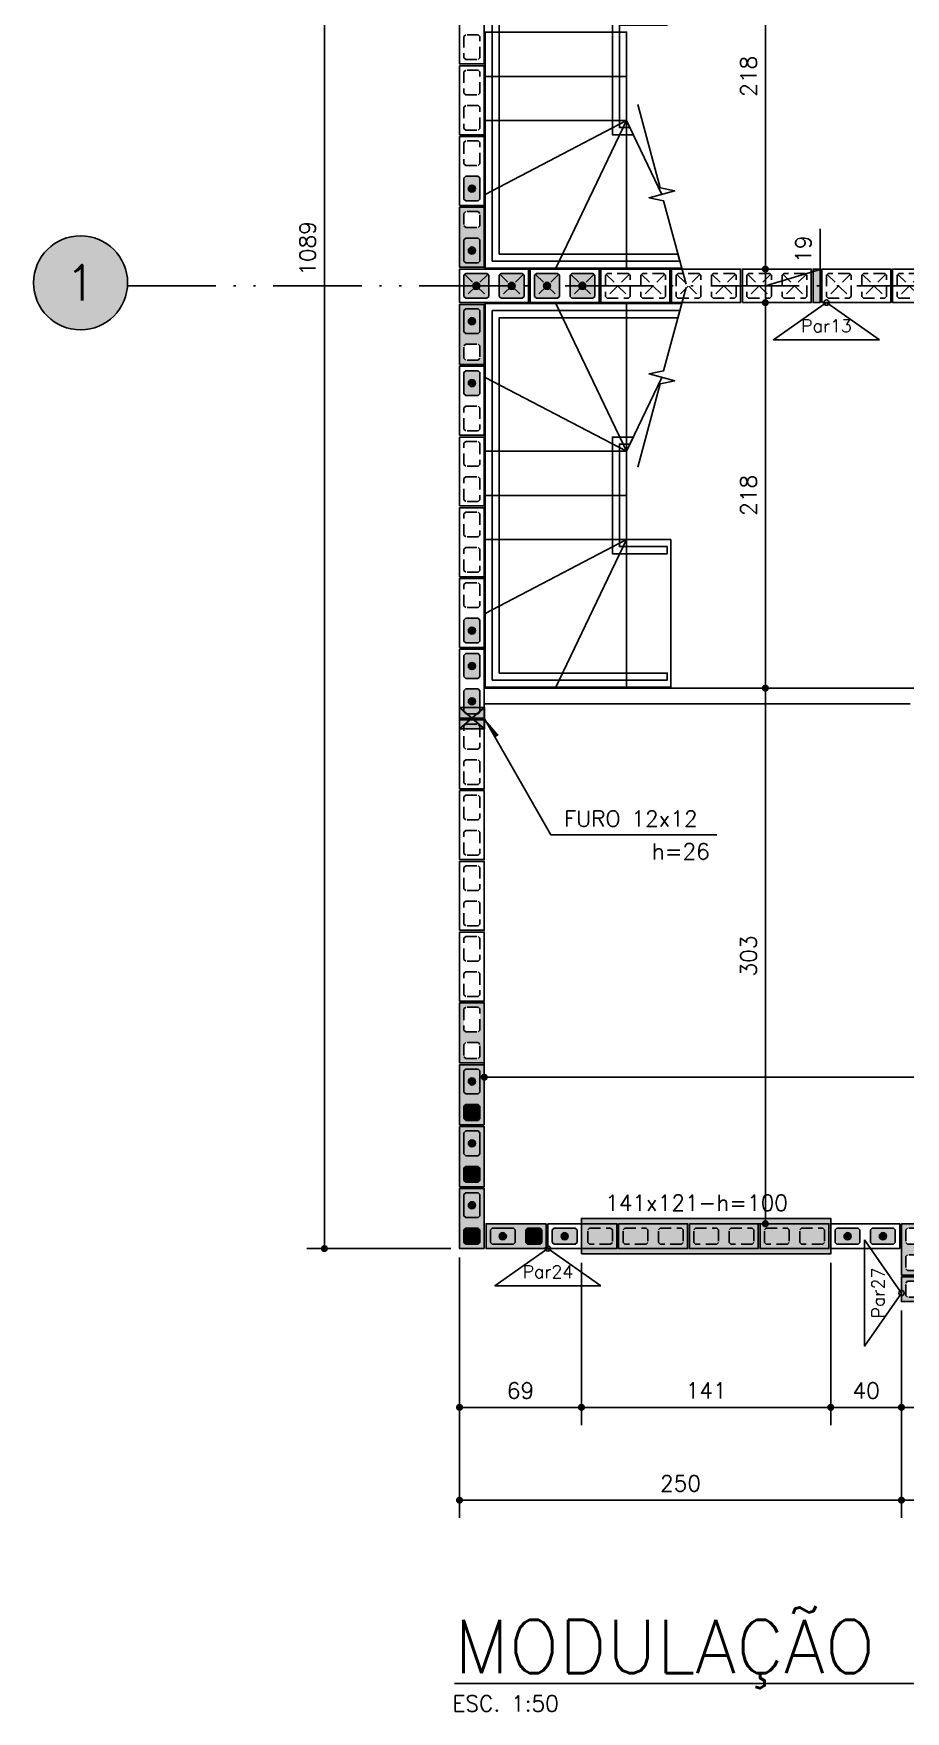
# Model space of a CAD drawing. Extents: x -14651 to 3496, y -4567 to 1191.
# Drawn here: x -41 to 452, y -395 to 554 of the extents above; entities that cross this region are included whole.
import ezdxf
from ezdxf.enums import TextEntityAlignment as Align

# ---------------------------------------------------------------- set-up
doc = ezdxf.new("R2010")
doc.units = 0
doc.header["$LTSCALE"] = 25
doc.linetypes.add('DASHED2', pattern=[0.375, 0.25, -0.125])
doc.linetypes.add('ESTILO_TQS_0004', pattern=[3.3, 2, -0.4, 0.05, -0.4, 0.05, -0.4])
for name, color, linetype in [('203', 1, 'DASHED2'), ('213', 252, 'Continuous'), ('241', 2, 'Continuous'), ('247', 50, 'Continuous'), ('248', 100, 'Continuous'), ('252', 1, 'Continuous'), ('253', 251, 'Continuous'), ('ABERTURAS', 53, 'Continuous'), ('ac-furo', 170, 'Continuous'), ('ALVENARIA NÃO ESTRUTURAL', 242, 'Continuous'), ('Arranque', 14, 'Continuous'), ('COTA', 1, 'Continuous'), ('EIXOS', 1, 'ESTILO_TQS_0004'), ('FERRO', 5, 'Continuous'), ('H2', 252, 'Continuous'), ('H4', 254, 'Continuous'), ('IND-EIXOS', 2, 'Continuous'), ('Linha_fina', 1, 'Continuous'), ('Pena_2', 2, 'Continuous'), ('T1', 2, 'Continuous'), ('T4', 6, 'Continuous'), ('TEXT-EIXOS', 3, 'Continuous'), ('TEXTO', 3, 'Continuous'), ('TJANELA', 2, 'Continuous'), ('VIGA', 3, 'Continuous')]:
    doc.layers.add(name, color=color, linetype=linetype)
doc.styles.add('COTA', font='romans.shx')
doc.styles.get("Standard").update_dxf_attribs({"font": 'romans.shx'})
doc.styles.add('Texto1', font='romans.shx', dxfattribs={"height": 9})
doc.styles.add('Texto4', font='romans.shx', dxfattribs={"height": 30})
doc.dimstyles.new('forma', dxfattribs={"dimscale": 5, "dimtxt": 1.8, "dimasz": 0.8, "dimexe": 2, "dimexo": 1, "dimgap": 1, "dimtad": 1, "dimdec": 1, "dimzin": 9, "dimtxsty": 'COTA', "dimblk1": 'DOT', "dimblk2": 'DOT', "dimsah": 1, "dimcen": 0, "dimdle": 1, "dimclrd": 256, "dimclre": 256, "dimclrt": 2, "dimadec": 0, "dimazin": 0, "dimtfac": 1, "dimtdec": 0, "dimtmove": 0, "dimatfit": 3, "dimfxl": 1, "dimtolj": 1, "dimtzin": 0, "dimarcsym": 0})

# ---------------------------------------------------------------- blocks, each defined once
blk = doc.blocks.new('P4015', base_point=(5842102.11612, -8124149.02973))
blk.add_lwpolyline([(5842082.61612, -8124156.02973), (5842121.61612, -8124156.02973), (5842121.61612, -8124142.02973), (5842082.61612, -8124142.02973), (5842082.61612, -8124156.02973)])
at = {"color": 1, "linetype": 'DASHED2'}
for points in [[(5842085.11612, -8124152.52973), (5842086.11612, -8124153.52973), (5842098.11612, -8124153.52973), (5842099.11612, -8124152.52973), (5842099.11612, -8124145.52973), (5842098.11612, -8124144.52973), (5842086.11612, -8124144.52973), (5842085.11612, -8124145.52973), (5842085.11612, -8124152.52973)], [(5842105.11612, -8124152.52973), (5842106.11612, -8124153.52973), (5842118.11612, -8124153.52973), (5842119.11612, -8124152.52973), (5842119.11612, -8124145.52973), (5842118.11612, -8124144.52973), (5842106.11612, -8124144.52973), (5842105.11612, -8124145.52973), (5842105.11612, -8124152.52973)]]:
    blk.add_lwpolyline(points, dxfattribs=at)
blk = doc.blocks.new('P4020')
blk.add_lwpolyline([(-19.5, -9.5), (19.5, -9.5), (19.5, 9.5), (-19.5, 9.5), (-19.5, -9.5)])
at = {"color": 1, "linetype": 'DASHED2'}
for points in [[(-17, -6), (-16, -7), (-4, -7), (-3, -6), (-3, 6), (-4, 7), (-16, 7), (-17, 6), (-17, -6)], [(3, -6), (4, -7), (16, -7), (17, -6), (17, 6), (16, 7), (4, 7), (3, 6), (3, -6)]]:
    blk.add_lwpolyline(points, dxfattribs=at)
at = {"layer": '203', "color": 253}
for p, q in [((-16.5, 6.5), (-3.5, -6.5)), ((-3.5, 6.5), (-16.5, -6.5)), ((16.5, 6.5), (3.5, -6.5)), ((3.5, 6.5), (16.5, -6.5))]:
    blk.add_line(p, q, dxfattribs=at)
blk = doc.blocks.new('P3515')
at = {"layer": '248'}
h = blk.add_hatch(color=100, dxfattribs=at)
h.paths.add_polyline_path([(17, 7), (-17, 7), (-17, -7), (17, -7)])
h.paths.add_polyline_path([(-5.5, -3.5), (-6.5, -4.5), (-13.5, -4.5), (-14.5, -3.5), (-14.5, 3.5), (-13.5, 4.5), (-6.5, 4.5), (-5.5, 3.5)], flags=16)
h.paths.add_polyline_path([(0.5, 3.5), (1.5, 4.5), (13.5, 4.5), (14.5, 3.5), (14.5, -3.5), (13.5, -4.5), (1.5, -4.5), (0.5, -3.5)], flags=16)
blk.add_lwpolyline([(-17, -7), (17, -7), (17, 7), (-17, 7), (-17, -7)])
at = {"color": 1, "linetype": 'DASHED2'}
for points in [[(-14.5, -3.5), (-13.5, -4.5), (-6.5, -4.5), (-5.5, -3.5), (-5.5, 3.5), (-6.5, 4.5), (-13.5, 4.5), (-14.5, 3.5), (-14.5, -3.5)], [(0.5, -3.5), (1.5, -4.5), (13.5, -4.5), (14.5, -3.5), (14.5, 3.5), (13.5, 4.5), (1.5, 4.5), (0.5, 3.5), (0.5, -3.5)]]:
    blk.add_lwpolyline(points, dxfattribs=at)
blk = doc.blocks.new('P3015')
at = {"layer": '252'}
h = blk.add_hatch(color=21, dxfattribs=at)
h.paths.add_polyline_path([(14.5, -7), (14.5, 7), (-14.5, 7), (-14.5, -7)])
h.paths.add_polyline_path([(3, 3.5), (4, 4.5), (11, 4.5), (12, 3.5), (12, -3.5), (11, -4.5), (4, -4.5), (3, -3.5)], flags=16)
h.paths.add_polyline_path([(-3, -3.5), (-4, -4.5), (-11, -4.5), (-12, -3.5), (-12, 3.5), (-11, 4.5), (-4, 4.5), (-3, 3.5)], flags=16)
blk.add_lwpolyline([(-14.5, -7), (14.5, -7), (14.5, 7), (-14.5, 7), (-14.5, -7)])
at = {"color": 1, "linetype": 'DASHED2'}
for points in [[(-12, -3.5), (-11, -4.5), (-4, -4.5), (-3, -3.5), (-3, 3.5), (-4, 4.5), (-11, 4.5), (-12, 3.5), (-12, -3.5)], [(3, -3.5), (4, -4.5), (11, -4.5), (12, -3.5), (12, 3.5), (11, 4.5), (4, 4.5), (3, 3.5), (3, -3.5)]]:
    blk.add_lwpolyline(points, dxfattribs=at)
blk = doc.blocks.new('P0520')
at = {"layer": '253'}
blk.add_hatch(color=129, dxfattribs=at).paths.add_polyline_path([(2, 9.5), (-2, 9.5), (-2, -9.5), (2, -9.5)])
blk.add_lwpolyline([(2, 9.5), (-2, 9.5), (-2, -9.5), (2, -9.5), (2, 9.5)])
blk = doc.blocks.new('GR-1409')
at = {"layer": '213'}
h = blk.add_hatch(color=256, dxfattribs=at)
h.paths.add_polyline_path([(-6, 4.5), (-7, 3.5), (-7, -3.5), (-6, -4.5), (6, -4.5), (7, -3.5), (7, 3.5), (6, 4.5)])
h.paths.add_polyline_path([(-2, 0, 1), (2, 0, 1)], flags=16)
at = {"layer": 'Arranque'}
blk.add_hatch(color=256, dxfattribs=at).paths.add_polyline_path([(-2, 0, 1), (2, 0, 1)])
at = {"layer": '213'}
blk.add_lwpolyline([(-7, 3.5), (-6, 4.5), (6, 4.5), (7, 3.5), (7, -3.5), (6, -4.5), (-6, -4.5), (-7, -3.5), (-7, 3.5)], dxfattribs=at)
at = {"layer": 'FERRO', "linetype": 'Continuous'}
blk.add_circle((0, 0), 2, dxfattribs=at)
blk = doc.blocks.new('GR-0909')
at = {"layer": '213'}
h = blk.add_hatch(color=256, dxfattribs=at)
h.paths.add_polyline_path([(3.5, -4.5), (4.5, -3.5), (4.500001, 3.5), (3.500001, 4.5), (-3.499999, 4.5), (-4.499999, 3.5), (-4.5, -3.5), (-3.5, -4.5)])
h.paths.add_polyline_path([(-2, 0, -1), (2, 0, -1)], flags=16)
at = {"layer": 'Arranque'}
blk.add_hatch(color=256, dxfattribs=at).paths.add_polyline_path([(2, 0, 1), (-2, 0, 1)])
at = {"layer": '213'}
blk.add_lwpolyline([(3.500001, 4.5), (4.500001, 3.5), (4.5, -3.5), (3.5, -4.5), (-3.5, -4.5), (-4.5, -3.5), (-4.499999, 3.5), (-3.499999, 4.5), (3.500001, 4.5)], dxfattribs=at)
at = {"layer": 'FERRO', "linetype": 'Continuous'}
blk.add_circle((0, 0), 2, dxfattribs=at)
blk = doc.blocks.new('GR-1414')
at = {"layer": '213'}
h = blk.add_hatch(color=256, dxfattribs=at)
h.paths.add_polyline_path([(6, -7), (7, -6), (7, 6), (6, 7), (-6, 7), (-7, 6), (-7, -6), (-6, -7)])
h.paths.add_polyline_path([(2, 0, 1), (-2, 0, 1)], flags=16)
at = {"layer": 'Arranque'}
blk.add_hatch(color=256, dxfattribs=at).paths.add_polyline_path([(2, 0, 1), (-2, 0, 1)])
at = {"layer": '213'}
for p, q in [((-7, 6), (-6, 7)), ((-7, -6), (-7, 6)), ((-6, 7), (6, 7)), ((6, 7), (7, 6)), ((7, 6), (7, -6)), ((-6, -7), (-7, -6)), ((6, -7), (-6, -7)), ((7, -6), (6, -7))]:
    blk.add_line(p, q, dxfattribs=at)
at = {"layer": 'FERRO', "linetype": 'Continuous'}
blk.add_circle((0, 0), 2, dxfattribs=at)
blk = doc.blocks.new('*U92')
blk.add_lwpolyline([(-1.053, 0), (-0.075, 0), (0, -0.15), (0, 0.15), (0.075, 0), (1.053, 0)])
blk = doc.blocks.new('A$C8e916747')
at = {"layer": 'ALVENARIA NÃO ESTRUTURAL'}
for p, q in [((378.31, -1015.15), (378.31, -1006.15)), ((378.31, -1006.15), (628.31, -1006.15)), ((619.31, -1015.15), (378.31, -1015.15))]:
    blk.add_line(p, q, dxfattribs=at)
for points in [[(487.86, -760.65), (386.81, -760.65), (386.81, -559.65), (481.81, -559.65), (481.81, -555.65), (382.81, -555.65), (382.81, -764.65), (488.93, -764.65)], [(460.73, -689.15), (454.81, -689.15), (454.81, -631.15), (481.81, -631.15), (481.81, -627.15), (450.81, -627.15), (450.81, -693.15), (462.65, -693.15)], [(487.86, -796.65), (386.81, -796.65), (386.81, -997.65), (481.81, -997.65), (481.81, -1001.65), (382.81, -1001.65), (382.81, -792.65), (488.93, -792.65)], [(460.73, -868.15), (454.81, -868.15), (454.81, -926.15), (481.81, -926.15), (481.81, -930.15), (450.81, -930.15), (450.81, -864.15), (462.65, -864.15)]]:
    blk.add_lwpolyline(points, close=True, dxfattribs=at)
at = {"layer": 'Pena_2'}
for points in [[(458.81, -660.15), (378.81, -660.15), (378.81, -635.15), (458.81, -635.15)], [(458.81, -685.15), (378.81, -685.15), (378.81, -660.15), (458.81, -660.15)], [(458.81, -685.15), (378.81, -685.15), (378.81, -726.9)], [(458.81, -685.15), (378.81, -726.9), (378.81, -768.65), (418.81, -768.65)], [(458.81, -872.15), (378.81, -830.4), (378.81, -788.65), (418.81, -788.65)], [(458.81, -872.15), (378.81, -872.15), (378.81, -830.4)], [(458.81, -872.15), (378.81, -872.15), (378.81, -897.15), (458.81, -897.15)], [(458.81, -897.15), (378.81, -897.15), (378.81, -922.15), (458.81, -922.15)], [(458.81, -922.15), (378.81, -922.15), (378.81, -963.9)], [(458.81, -922.15), (378.81, -963.9), (378.81, -1005.65), (418.81, -1005.65)], [(458.81, -922.15), (483.81, -922.15), (483.81, -1005.65), (458.81, -1005.65)]]:
    blk.add_lwpolyline(points, close=True, dxfattribs=at)
for points in [[(458.81, -685.15), (458.81, -768.65), (418.81, -768.65), (458.81, -685.15)], [(458.81, -685.15), (458.81, -768.65), (490, -768.65)], [(478.81, -726.9), (458.81, -685.15)], [(458.81, -872.15), (458.81, -788.65), (418.81, -788.65), (458.81, -872.15)], [(458.81, -872.15), (458.81, -788.65), (490, -788.65)], [(478.81, -830.4), (458.81, -872.15)], [(458.81, -922.15), (458.81, -1005.65), (418.81, -1005.65), (458.81, -922.15)]]:
    blk.add_lwpolyline(points, dxfattribs=at)
at = {"layer": 'Pena_2', "yscale": 50}
for p, xscale, zscale, rotation in [((478.81, -726.9), -49.99999999999999, 49.99999999999999, 284.9999999999999), ((478.81, -830.4), 50, 50, 255.0000000000001)]:
    blk.add_blockref('*U92', p, dxfattribs=dict(at, xscale=xscale, zscale=zscale, rotation=rotation))
blk = doc.blocks.new('_Dot')
at = {"color": 0, "linetype": 'ByBlock', "lineweight": -2}
blk.add_line((-0.5, 0), (-1, 0), dxfattribs=at)
at = {"color": 0, "linetype": 'ByBlock', "const_width": 0.5}
blk.add_lwpolyline([(-0.25, 0, 1), (0.25, 0, 1)], format="xyb", close=True, dxfattribs=at)
blk = doc.blocks.new('*D113')
at = {"layer": 'COTA', "lineweight": -2, "transparency": 16777216}
for p, q in [((194.52, 955.4), (113.11, 955.4)), ((123.11, 951.4), (123.11, -129.6)), ((194.52, -133.6), (113.11, -133.6))]:
    blk.add_line(p, q, dxfattribs=at)
at = {"layer": 'Defpoints', "color": 0, "transparency": 16777216}
for p in [(199.52, 955.4), (123.11, -133.6), (199.52, -133.6)]:
    blk.add_point(p, dxfattribs=at)
at = {"layer": 'COTA', "lineweight": -2, "transparency": 16777216, "xscale": 4, "yscale": 4, "zscale": 4}
for p, rotation in [((123.11, 955.4), 90), ((123.11, -133.6), 270)]:
    blk.add_blockref('_Dot', p, dxfattribs=dict(at, rotation=rotation))
at = {"layer": 'COTA', "color": 2, "transparency": 16777216, "insert": (113.61, 432.08), "char_height": 9, "attachment_point": 5, "rotation": 90, "style": 'COTA'}
blk.add_mtext('\\A1;1089 ', dxfattribs=at)
blk = doc.blocks.new('*D114')
at = {"layer": 'COTA', "lineweight": -2, "transparency": 16777216}
for p, q in [((199.52, -138.6), (199.52, -233.42)), ((268.52, -141.6), (268.52, -233.42)), ((203.52, -223.42), (264.52, -223.42))]:
    blk.add_line(p, q, dxfattribs=at)
at = {"layer": 'Defpoints', "color": 0, "transparency": 16777216}
for p in [(199.52, -133.6), (268.52, -136.6), (268.52, -223.42)]:
    blk.add_point(p, dxfattribs=at)
at = {"layer": 'COTA', "lineweight": -2, "transparency": 16777216, "xscale": 4, "yscale": 4, "zscale": 4, "rotation": 180}
blk.add_blockref('_Dot', (199.52, -223.42), dxfattribs=at)
at = {"layer": 'COTA', "lineweight": -2, "transparency": 16777216, "xscale": 4, "yscale": 4, "zscale": 4}
blk.add_blockref('_Dot', (268.52, -223.42), dxfattribs=at)
at = {"layer": 'COTA', "color": 2, "transparency": 16777216, "insert": (234.02, -213.92), "char_height": 9, "attachment_point": 5, "style": 'COTA'}
blk.add_mtext('\\A1;69 ', dxfattribs=at)
blk = doc.blocks.new('*D115')
at = {"layer": 'COTA', "lineweight": -2, "transparency": 16777216}
for p, q in [((268.52, -141.6), (268.52, -233.42)), ((409.52, -141.6), (409.52, -233.42)), ((272.52, -223.42), (405.52, -223.42))]:
    blk.add_line(p, q, dxfattribs=at)
at = {"layer": 'Defpoints', "color": 0, "transparency": 16777216}
for p in [(268.52, -136.6), (409.52, -136.6), (409.52, -223.42)]:
    blk.add_point(p, dxfattribs=at)
at = {"layer": 'COTA', "lineweight": -2, "transparency": 16777216, "xscale": 4, "yscale": 4, "zscale": 4, "rotation": 180}
blk.add_blockref('_Dot', (268.52, -223.42), dxfattribs=at)
at = {"layer": 'COTA', "lineweight": -2, "transparency": 16777216, "xscale": 4, "yscale": 4, "zscale": 4}
blk.add_blockref('_Dot', (409.52, -223.42), dxfattribs=at)
at = {"layer": 'COTA', "color": 2, "transparency": 16777216, "insert": (339.02, -213.92), "char_height": 9, "attachment_point": 5, "style": 'COTA'}
blk.add_mtext('\\A1;141 ', dxfattribs=at)
blk = doc.blocks.new('*D116')
at = {"layer": 'COTA', "lineweight": -2, "transparency": 16777216}
for p, q in [((409.52, -141.6), (409.52, -233.42)), ((449.52, -168.6), (449.52, -233.42)), ((413.52, -223.42), (445.52, -223.42))]:
    blk.add_line(p, q, dxfattribs=at)
at = {"layer": 'Defpoints', "color": 0, "transparency": 16777216}
for p in [(409.52, -136.6), (449.52, -163.6), (449.52, -223.42)]:
    blk.add_point(p, dxfattribs=at)
at = {"layer": 'COTA', "lineweight": -2, "transparency": 16777216, "xscale": 4, "yscale": 4, "zscale": 4, "rotation": 180}
blk.add_blockref('_Dot', (409.52, -223.42), dxfattribs=at)
at = {"layer": 'COTA', "lineweight": -2, "transparency": 16777216, "xscale": 4, "yscale": 4, "zscale": 4}
blk.add_blockref('_Dot', (449.52, -223.42), dxfattribs=at)
at = {"layer": 'COTA', "color": 2, "transparency": 16777216, "insert": (429.52, -213.92), "char_height": 9, "attachment_point": 5, "style": 'COTA'}
blk.add_mtext('\\A1;40 ', dxfattribs=at)
blk = doc.blocks.new('*D129')
at = {"layer": 'COTA', "lineweight": -2, "transparency": 16777216}
for p, q in [((449.52, -168.6), (449.52, -233.42)), ((493.52, -174.1), (493.52, -233.42)), ((453.52, -223.42), (489.52, -223.42))]:
    blk.add_line(p, q, dxfattribs=at)
at = {"layer": 'Defpoints', "color": 0, "transparency": 16777216}
for p in [(449.52, -163.6), (493.52, -169.1), (493.52, -223.42)]:
    blk.add_point(p, dxfattribs=at)
at = {"layer": 'COTA', "lineweight": -2, "transparency": 16777216, "xscale": 4, "yscale": 4, "zscale": 4, "rotation": 180}
blk.add_blockref('_Dot', (449.52, -223.42), dxfattribs=at)
at = {"layer": 'COTA', "lineweight": -2, "transparency": 16777216, "xscale": 4, "yscale": 4, "zscale": 4}
blk.add_blockref('_Dot', (493.52, -223.42), dxfattribs=at)
at = {"layer": 'COTA', "color": 2, "transparency": 16777216, "insert": (471.52, -213.92), "char_height": 9, "attachment_point": 5, "style": 'COTA'}
blk.add_mtext('\\A1;44 ', dxfattribs=at)
blk = doc.blocks.new('*D130')
at = {"layer": 'COTA', "lineweight": -2, "transparency": 16777216}
for p, q in [((199.52, -138.6), (199.52, -285.93)), ((449.52, -168.6), (449.52, -285.93)), ((203.52, -275.93), (445.52, -275.93))]:
    blk.add_line(p, q, dxfattribs=at)
at = {"layer": 'Defpoints', "color": 0, "transparency": 16777216}
for p in [(199.52, -133.6), (449.52, -163.6), (449.52, -275.93)]:
    blk.add_point(p, dxfattribs=at)
at = {"layer": 'COTA', "lineweight": -2, "transparency": 16777216, "xscale": 4, "yscale": 4, "zscale": 4, "rotation": 180}
blk.add_blockref('_Dot', (199.52, -275.93), dxfattribs=at)
at = {"layer": 'COTA', "lineweight": -2, "transparency": 16777216, "xscale": 4, "yscale": 4, "zscale": 4}
blk.add_blockref('_Dot', (449.52, -275.93), dxfattribs=at)
at = {"layer": 'COTA', "color": 2, "transparency": 16777216, "insert": (324.52, -266.43), "char_height": 9, "attachment_point": 5, "style": 'COTA'}
blk.add_mtext('\\A1;250 ', dxfattribs=at)
blk = doc.blocks.new('*D131')
at = {"layer": 'COTA', "lineweight": -2, "transparency": 16777216}
for p, q in [((449.52, -168.6), (449.52, -285.93)), ((2473.52, -168.6), (2473.52, -285.93)), ((453.52, -275.93), (2469.52, -275.93))]:
    blk.add_line(p, q, dxfattribs=at)
at = {"layer": 'Defpoints', "color": 0, "transparency": 16777216}
for p in [(449.52, -163.6), (2473.52, -163.6), (2473.52, -275.93)]:
    blk.add_point(p, dxfattribs=at)
at = {"layer": 'COTA', "lineweight": -2, "transparency": 16777216, "xscale": 4, "yscale": 4, "zscale": 4, "rotation": 180}
blk.add_blockref('_Dot', (449.52, -275.93), dxfattribs=at)
at = {"layer": 'COTA', "lineweight": -2, "transparency": 16777216, "xscale": 4, "yscale": 4, "zscale": 4}
blk.add_blockref('_Dot', (2473.52, -275.93), dxfattribs=at)
at = {"layer": 'COTA', "color": 2, "transparency": 16777216, "insert": (1461.52, -266.43), "char_height": 9, "attachment_point": 5, "style": 'COTA'}
blk.add_mtext('\\A1;2024 ', dxfattribs=at)
blk = doc.blocks.new('furo 12 x12')
at = {"layer": 'H2'}
for points in [[(-1405.39, -3672.05), (-1399.38, -3665.04), (-1411.38, -3665.04)], [(-1411.38, -3679.04), (-1405.39, -3672.05), (-1411.38, -3665.04)], [(-1405.39, -3672.05), (-1411.38, -3679.04), (-1411.38, -3679.08), (-1399.38, -3679.08)], [(-1399.38, -3679.08), (-1399.38, -3665.04), (-1405.39, -3672.05)]]:
    blk.add_hatch(color=256, dxfattribs=at).paths.add_polyline_path(points)
at = {"layer": 'Pena_2', "ltscale": 0.5}
blk.add_lwpolyline([(-1411.38, -3665.04), (-1399.38, -3665.04), (-1399.38, -3679.08), (-1411.38, -3679.08)], close=True, dxfattribs=at)
at = {"layer": 'VIGA', "ltscale": 0.5}
for p, q in [((-1399.38, -3665.04), (-1411.38, -3679.04)), ((-1399.38, -3679.08), (-1411.38, -3665.04))]:
    blk.add_line(p, q, dxfattribs=at)
blk = doc.blocks.new('ss')
at = {"layer": 'Linha_fina'}
blk.add_solid([(0, 0), (-2.5, -0.29), (-2.5, 0.3)], dxfattribs=at)
blk = doc.blocks.new('*D149')
at = {"layer": 'COTA', "lineweight": -2, "transparency": 16777216}
for p, q in [((798.52, 35.4), (798.52, -46.68)), ((213.52, -26.15), (213.52, -46.68)), ((794.52, -36.68), (217.52, -36.68))]:
    blk.add_line(p, q, dxfattribs=at)
at = {"layer": 'Defpoints', "color": 0, "transparency": 16777216}
for p in [(798.52, 40.4), (213.52, -21.15), (213.52, -36.68)]:
    blk.add_point(p, dxfattribs=at)
at = {"layer": 'COTA', "lineweight": -2, "transparency": 16777216, "xscale": 4, "yscale": 4, "zscale": 4, "rotation": 180}
blk.add_blockref('_Dot', (213.52, -36.68), dxfattribs=at)
at = {"layer": 'COTA', "lineweight": -2, "transparency": 16777216, "xscale": 4, "yscale": 4, "zscale": 4}
blk.add_blockref('_Dot', (798.52, -36.68), dxfattribs=at)
at = {"layer": 'COTA', "color": 2, "transparency": 16777216, "insert": (506.02, -27.18), "char_height": 9, "attachment_point": 5, "style": 'COTA'}
blk.add_mtext('\\A1;585 ', dxfattribs=at)
blk = doc.blocks.new('*D150')
at = {"layer": 'COTA', "lineweight": -2, "transparency": 16777216}
for p, q in [((326.14, 183.4), (382.52, 183.4)), ((372.52, -115.6), (372.52, 179.4)), ((334.52, -119.6), (382.52, -119.6))]:
    blk.add_line(p, q, dxfattribs=at)
at = {"layer": 'Defpoints', "color": 0, "transparency": 16777216}
for p in [(321.14, 183.4), (372.52, 183.4), (329.52, -119.6)]:
    blk.add_point(p, dxfattribs=at)
at = {"layer": 'COTA', "lineweight": -2, "transparency": 16777216, "xscale": 4, "yscale": 4, "zscale": 4}
for p, rotation in [((372.52, 183.4), 90), ((372.52, -119.6), 270)]:
    blk.add_blockref('_Dot', p, dxfattribs=dict(at, rotation=rotation))
at = {"layer": 'COTA', "color": 2, "transparency": 16777216, "insert": (363.02, 31.9), "char_height": 9, "attachment_point": 5, "rotation": 90, "style": 'COTA'}
blk.add_mtext('\\A1;303 ', dxfattribs=at)
blk = doc.blocks.new('*D151')
at = {"layer": 'COTA', "lineweight": -2, "transparency": 16777216}
for p, q in [((377.52, 401.4), (382.52, 401.4)), ((372.52, 187.4), (372.52, 397.4)), ((326.14, 183.4), (382.52, 183.4))]:
    blk.add_line(p, q, dxfattribs=at)
at = {"layer": 'Defpoints', "color": 0, "transparency": 16777216}
for p in [(372.52, 401.4), (372.52, 401.4), (321.14, 183.4)]:
    blk.add_point(p, dxfattribs=at)
at = {"layer": 'COTA', "lineweight": -2, "transparency": 16777216, "xscale": 4, "yscale": 4, "zscale": 4}
for p, rotation in [((372.52, 401.4), 90), ((372.52, 183.4), 270)]:
    blk.add_blockref('_Dot', p, dxfattribs=dict(at, rotation=rotation))
at = {"layer": 'COTA', "color": 2, "transparency": 16777216, "insert": (363.02, 292.4), "char_height": 9, "attachment_point": 5, "rotation": 90, "style": 'COTA'}
blk.add_mtext('\\A1;218 ', dxfattribs=at)
blk = doc.blocks.new('*D152')
at = {"layer": 'COTA', "lineweight": -2, "transparency": 16777216}
for p, q in [((403.52, 420.2), (403.52, 443.06)), ((372.52, 410.9), (403.52, 420.2)), ((377.52, 420.4), (382.52, 420.4)), ((372.52, 405.4), (372.52, 416.4)), ((377.52, 401.4), (382.52, 401.4))]:
    blk.add_line(p, q, dxfattribs=at)
at = {"layer": 'Defpoints', "color": 0, "transparency": 16777216}
for p in [(372.52, 420.4), (372.52, 420.4), (372.52, 401.4)]:
    blk.add_point(p, dxfattribs=at)
at = {"layer": 'COTA', "lineweight": -2, "transparency": 16777216, "xscale": 4, "yscale": 4, "zscale": 4}
for p, rotation in [((372.52, 420.4), 90), ((372.52, 401.4), 270)]:
    blk.add_blockref('_Dot', p, dxfattribs=dict(at, rotation=rotation))
at = {"layer": 'COTA', "color": 2, "transparency": 16777216, "insert": (394.02, 431.63), "char_height": 9, "attachment_point": 5, "rotation": 90, "style": 'COTA'}
blk.add_mtext('\\A1;19 ', dxfattribs=at)
blk = doc.blocks.new('*D153')
at = {"layer": 'COTA', "lineweight": -2, "transparency": 16777216}
for p, q in [((330.75, 638.4), (382.52, 638.4)), ((372.52, 424.4), (372.52, 634.4)), ((377.52, 420.4), (382.52, 420.4))]:
    blk.add_line(p, q, dxfattribs=at)
at = {"layer": 'Defpoints', "color": 0, "transparency": 16777216}
for p in [(325.75, 638.4), (372.52, 638.4), (372.52, 420.4)]:
    blk.add_point(p, dxfattribs=at)
at = {"layer": 'COTA', "lineweight": -2, "transparency": 16777216, "xscale": 4, "yscale": 4, "zscale": 4}
for p, rotation in [((372.52, 638.4), 90), ((372.52, 420.4), 270)]:
    blk.add_blockref('_Dot', p, dxfattribs=dict(at, rotation=rotation))
at = {"layer": 'COTA', "color": 2, "transparency": 16777216, "insert": (363.02, 529.4), "char_height": 9, "attachment_point": 5, "rotation": 90, "style": 'COTA'}
blk.add_mtext('\\A1;218 ', dxfattribs=at)
blk = doc.blocks.new('_IDNPAR_2')
at = {"color": 3}
blk.add_lwpolyline([(1, -0.7), (0, 0), (-1, -0.7)], close=True, dxfattribs=at)
blk.add_circle((0, 0), 0.05, dxfattribs=at)
at = {"layer": '247', "color": 2, "style": 'COTA', "flags": 8}
blk.add_attdef('ID', text='', height=0.24, dxfattribs=at).set_placement((0, -0.438), align=Align.MIDDLE_CENTER)

msp = doc.modelspace()

# ---------------------------------------------------------------- hatches: boundary and pattern name
at = {"layer": 'ABERTURAS', "transparency": 33554457}
msp.add_hatch(color=256, dxfattribs=at).paths.add_polyline_path([(268.52, -136.6), (409.52, -136.6), (409.52, -116.6), (268.52, -116.6)])
at = {"layer": 'H4'}
h = msp.add_hatch(color=256, dxfattribs=at)
edge = h.paths.add_edge_path()
edge.add_arc((-14.83, 412.64), 26.59, 0, 360)

# ---------------------------------------------------------------- linework, layer by layer
at = {"layer": 'ABERTURAS'}
msp.add_lwpolyline([(268.52, -136.6), (409.52, -136.6), (409.52, -116.6), (268.52, -116.6)], close=True, dxfattribs=at)
at = {"layer": 'ac-furo'}
for p, q in [((199.52, 160.4), (213.52, 172.4)), ((199.52, 172.4), (213.52, 160.4)), ((213.56, 160.43), (199.56, 172.43)), ((213.56, 160.4), (199.56, 172.4)), ((213.56, 172.4), (199.56, 160.4)), ((199.59, 172.4), (213.6, 160.4))]:
    msp.add_line(p, q, dxfattribs=at)
for points in [[(199.52, 172.4), (199.52, 160.4), (213.52, 160.4), (213.52, 172.4)], [(213.56, 172.4), (213.56, 160.4), (199.56, 160.4), (199.56, 172.4)]]:
    msp.add_lwpolyline(points, close=True, dxfattribs=at)
at = {"layer": 'EIXOS'}
msp.add_line((11.7, 410.9), (3495.96, 410.9), dxfattribs=at)
at = {"layer": 'IND-EIXOS'}
msp.add_circle((-14.83, 412.64), 26.59, dxfattribs=at)
at = {"layer": 'Linha_fina'}
for q in [(213.52, 166.4), (345.16, 100.31)]:
    msp.add_line((251.19, 100.31), q, dxfattribs=at)

# ---------------------------------------------------------------- block references
at = {"rotation": 90}
for p in [(206.52, 465.9), (206.52, 430.88), (206.52, 390.92), (206.52, 355.9), (206.52, 215.9), (206.52, 195.9), (206.52, 175.9), (206.52, -39.1), (206.52, -74.1), (206.52, -109.1)]:
    msp.add_blockref('GR-1409', p, dxfattribs=at)
for name, p in [('GR-1414', (209.02, 410.9)), ('GR-1414', (229.02, 410.9)), ('GR-1414', (249.02, 410.9)), ('GR-1414', (269.02, 410.9)), ('GR-0909', (206.52, -56.6)), ('GR-0909', (206.52, -91.6)), ('GR-0909', (206.52, -126.6)), ('GR-1409', (224.02, -126.6)), ('GR-0909', (241.52, -126.6)), ('GR-1409', (259.02, -126.6)), ('GR-1409', (419.02, -126.6)), ('GR-1409', (439.02, -126.6))]:
    msp.add_blockref(name, p)
at = {"layer": '241'}
for name, p, rotation in [('P4015', (206.52, 555.9), 270), ('P4015', (206.52, 515.9), 270), ('P4015', (206.52, 475.9), 270), ('P3515', (206.52, 438.38), 270), ('P0520', (401.52, 410.9), 359.9999987685874), ('P3515', (206.52, -11.6), 90.00000000000001), ('P3515', (206.52, -46.6), 90.00000000000001), ('P3515', (206.52, -81.6), 90.00000000000001), ('P3515', (206.52, -116.6), 90.00000000000001), ('P3515', (231.52, -126.6), 180), ('P3015', (456.52, -134.09), 270)]:
    msp.add_blockref(name, p, dxfattribs=dict(at, rotation=rotation))
for p in [(219.02, 410.9), (259.02, 410.9), (299.02, 410.9), (339.02, 410.9), (379.02, 410.9), (424.02, 410.9), (464.02, 410.9)]:
    msp.add_blockref('P4020', p, dxfattribs=at)
at = {"layer": '241', "xscale": -1}
for name, p, rotation in [('P3515', (206.52, 383.42), 270), ('P4015', (206.52, 345.9), 270), ('P4015', (206.52, 305.9), 270), ('P4015', (206.52, 265.9), 270), ('P4015', (206.52, 225.9), 270), ('P4015', (206.52, 185.9), 270), ('P4015', (206.52, 145.9), 270), ('P4015', (206.52, 105.9), 270), ('P4015', (206.52, 65.9), 270), ('P4015', (206.52, 25.9), 270), ('P4015', (269.02, -126.6), 180), ('P4015', (309.02, -126.6), 180), ('P4015', (349.02, -126.6), 180), ('P4015', (389.02, -126.6), 180), ('P4015', (429.02, -126.6), 180), ('P3015', (464.02, -156.6), 180)]:
    msp.add_blockref(name, p, dxfattribs=dict(at, rotation=rotation))
at = {"layer": '247', "linetype": 'Continuous', "xscale": 30, "yscale": 30, "zscale": 30}
for p, values in [((407.09, 401.4), {'ID': 'Par13'}), ((249.52, -133.6), {'ID': 'Par24'})]:
    msp.add_blockref('_IDNPAR_2', p, dxfattribs=at).add_auto_attribs(values)
at = {"layer": '247', "linetype": 'Continuous'}
ref = msp.add_blockref('_IDNPAR_2', (449.52, -158.75), dxfattribs=dict(at, xscale=-30, yscale=30, zscale=30, rotation=270))
ref.add_attrib('ID', 'Par27', dxfattribs={"color": 2, "height": 7.2, "rotation": 90, "style": 'COTA', "flags": 8}).set_placement((436.37, -158.75), align=Align.MIDDLE_CENTER)
at = {"layer": 'ALVENARIA NÃO ESTRUTURAL'}
msp.add_blockref('A$C8e916747', (-164.8, 1189.55), dxfattribs=at)
at = {"layer": 'COTA', "rotation": 270}
msp.add_blockref('furo 12 x12', (3878.6, -1238.98), dxfattribs=at)
at = {"layer": 'COTA', "xscale": -4.999999999999998, "yscale": 4.999999999999998, "zscale": 4.999999999999998, "rotation": 303.6559025255237}
msp.add_blockref('ss', (213.52, 166.4), dxfattribs=at)

# ---------------------------------------------------------------- texts
at = {"layer": 'T1', "style": 'Texto1'}
for s, p in [('FURO 12x12', (258.59, 105.04)), ('h=26', (308.28, 86.54))]:
    msp.add_text(s, height=9, dxfattribs=at).set_placement(p)
at = {"layer": 'T4', "style": 'Texto4'}
msp.add_text('%%UMODULAÇÃO DA 1° FIADA DO 14° PAVIMENTO', height=30, dxfattribs=at).set_placement((196.61, -373.68))
at = {"layer": 'TEXT-EIXOS'}
msp.add_text('1', height=20, dxfattribs=at).set_placement((-14.83, 412.64), align=Align.MIDDLE_CENTER)
at = {"layer": 'TEXTO', "color": 2, "style": 'Texto1'}
msp.add_text('ESC. 1:50', height=9, dxfattribs=at).set_placement((195.5, -395.41))
at = {"layer": 'TJANELA', "style": 'Texto1'}
msp.add_text('141x121-h=100', height=9, dxfattribs=at).set_placement((333.6, -112.23), align=Align.CENTER)

# ---------------------------------------------------------------- dimensions: what is measured, and where the dimension line sits
at = {"layer": 'COTA'}
dim = msp.add_linear_dim(base=(123.11, -133.6), p1=(199.52, 955.4), p2=(199.52, -133.6), angle=90, dimstyle='forma', override={"dimpost": ' '}, dxfattribs=at)
dim.commit()
dim.dimension.update_dxf_attribs({"geometry": '*D113', "text_midpoint": (123.11, 432.08), "dimtype": 128})
for base, p1, p2, override, picture, middle in [((372.52, 638.4), (372.52, 420.4), (325.75, 638.4), {"dimpost": ' ', "dimtmove": 1}, '*D153', (363.02, 529.4)), ((372.52, 420.4), (372.52, 401.4), (372.52, 420.4), {"dimpost": ' ', "dimtmove": 1}, '*D152', (394.02, 425.2)), ((372.52, 401.4), (321.14, 183.4), (372.52, 401.4), {"dimpost": ' ', "dimtmove": 1}, '*D151', (363.02, 292.4)), ((372.52, 183.4), (329.52, -119.6), (321.14, 183.4), {"dimpost": ' '}, '*D150', (363.02, 31.9))]:
    dim = msp.add_linear_dim(base=base, p1=p1, p2=p2, angle=90, dimstyle='forma', override=override, dxfattribs=at)
    dim.commit()
    dim.dimension.update_dxf_attribs({"geometry": picture, "text_midpoint": middle})
for base, p1, p2, override, picture, middle in [((213.52, -36.68), (798.52, 40.4), (213.52, -21.15), {"dimpost": ' ', "dimtmove": 1}, '*D149', (506.02, -27.18)), ((268.52, -223.42), (199.52, -133.6), (268.52, -136.6), {"dimpost": ' '}, '*D114', (234.02, -213.92)), ((449.52, -275.93), (199.52, -133.6), (449.52, -163.6), {"dimpost": ' '}, '*D130', (324.52, -266.43)), ((409.52, -223.42), (268.52, -136.6), (409.52, -136.6), {"dimpost": ' ', "dimtmove": 1}, '*D115', (339.02, -213.92)), ((449.52, -223.42), (409.52, -136.6), (449.52, -163.6), {"dimpost": ' ', "dimtmove": 1}, '*D116', (429.52, -213.92)), ((493.52, -223.42), (449.52, -163.6), (493.52, -169.1), {"dimpost": ' '}, '*D129', (471.52, -213.92)), ((2473.52, -275.93), (449.52, -163.6), (2473.52, -163.6), {"dimpost": ' ', "dimtmove": 1}, '*D131', (1461.52, -266.43))]:
    dim = msp.add_linear_dim(base=base, p1=p1, p2=p2, dimstyle='forma', override=override, dxfattribs=at)
    dim.commit()
    dim.dimension.update_dxf_attribs({"geometry": picture, "text_midpoint": middle})

doc.saveas('drawing.dxf')
